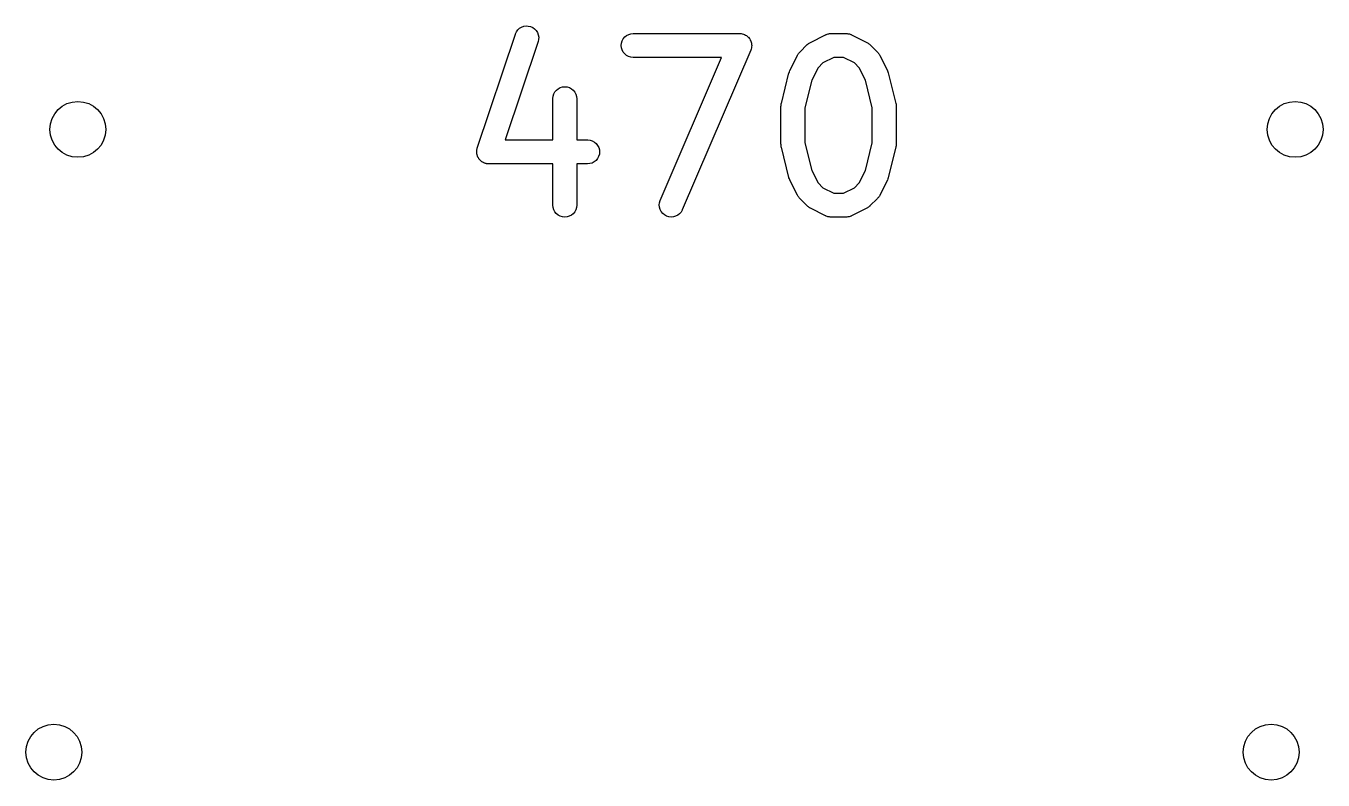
# Model space of a CAD drawing. Extents: x 2.7 to 6.64, y -5.71 to -1.95.
# Drawn here: x 4.7372 to 5.0569, y -3.0396 to -2.8536 of the extents above; entities that cross this region are included whole.
import ezdxf

# ---------------------------------------------------------------- set-up
doc = ezdxf.new("R2010")
doc.units = 0
doc.header["$MEASUREMENT"] = 0
doc.layers.add('BLACK', color=7, linetype='CONTINUOUS')

msp = doc.modelspace()

# ---------------------------------------------------------------- linework, layer by layer
at = {"layer": 'BLACK', "linetype": 'CONTINUOUS'}
for p, q in [((4.85808, -2.85507), (4.85842, -2.8546)), ((4.85842, -2.8546), (4.85885, -2.85421)), ((4.85885, -2.85421), (4.85934, -2.85391)), ((4.85934, -2.85391), (4.85988, -2.85371)), ((4.85988, -2.85371), (4.86045, -2.85362)), ((4.86045, -2.85362), (4.86102, -2.85364)), ((4.86102, -2.85364), (4.86158, -2.85377)), ((4.86158, -2.85377), (4.86211, -2.85401)), ((4.86211, -2.85401), (4.86258, -2.85434)), ((4.86258, -2.85434), (4.86297, -2.85477)), ((4.86297, -2.85477), (4.86328, -2.85525)), ((4.84845, -2.88375), (4.85783, -2.85563)), ((4.86343, -2.8575), (4.85535, -2.88173)), ((4.85783, -2.85563), (4.85784, -2.85559)), ((4.85784, -2.85559), (4.85808, -2.85507)), ((4.86328, -2.85525), (4.86348, -2.85579)), ((4.86356, -2.85694), (4.86343, -2.8575)), ((4.86348, -2.85579), (4.86358, -2.85636)), ((4.86358, -2.85636), (4.86356, -2.85694)), ((4.88392, -2.85842), (4.88398, -2.85785)), ((4.88398, -2.85785), (4.88415, -2.8573)), ((4.88415, -2.8573), (4.88443, -2.85679)), ((4.88443, -2.85679), (4.8848, -2.85634)), ((4.8848, -2.85634), (4.88524, -2.85598)), ((4.88524, -2.85598), (4.88575, -2.85571)), ((4.88575, -2.85571), (4.8863, -2.85554)), ((4.8863, -2.85554), (4.88688, -2.85549)), ((4.88688, -2.85549), (4.91312, -2.85549)), ((4.91312, -2.85549), (4.91316, -2.85549)), ((4.91316, -2.85549), (4.91317, -2.85549)), ((4.91317, -2.85549), (4.91319, -2.85549)), ((4.91319, -2.85549), (4.91346, -2.85552)), ((4.91346, -2.85552), (4.91374, -2.85555)), ((4.91374, -2.85555), (4.91375, -2.85555)), ((4.91375, -2.85555), (4.91376, -2.85556)), ((4.91376, -2.85556), (4.91403, -2.85564)), ((4.91403, -2.85564), (4.91429, -2.85573)), ((4.91429, -2.85573), (4.9143, -2.85573)), ((4.9143, -2.85573), (4.91431, -2.85573)), ((4.91431, -2.85573), (4.91455, -2.85587)), ((4.91455, -2.85587), (4.91479, -2.856)), ((4.91479, -2.856), (4.9148, -2.85601)), ((4.9148, -2.85601), (4.91481, -2.85602)), ((4.91481, -2.85602), (4.91502, -2.8562)), ((4.91502, -2.8562), (4.91523, -2.85637)), ((4.91523, -2.85637), (4.91524, -2.85638)), ((4.91524, -2.85638), (4.91525, -2.85639)), ((4.91525, -2.85639), (4.91542, -2.85661)), ((4.91542, -2.85661), (4.91559, -2.85682)), ((4.91559, -2.85682), (4.9156, -2.85683)), ((4.9156, -2.85683), (4.91561, -2.85684)), ((4.91561, -2.85684), (4.91573, -2.85709)), ((4.91573, -2.85709), (4.91586, -2.85733)), ((4.91586, -2.85733), (4.91586, -2.85734)), ((4.91586, -2.85734), (4.91587, -2.85735)), ((4.91587, -2.85735), (4.91595, -2.85762)), ((4.91595, -2.85762), (4.91602, -2.85789)), ((4.91602, -2.85789), (4.91602, -2.8579)), ((4.91602, -2.8579), (4.91603, -2.85791)), ((4.91603, -2.85791), (4.91605, -2.85818)), ((4.92994, -2.85809), (4.93006, -2.85798)), ((4.93006, -2.85798), (4.93017, -2.85792)), ((4.93017, -2.85792), (4.93026, -2.85784)), ((4.93026, -2.85784), (4.93041, -2.85776)), ((4.93041, -2.85776), (4.93055, -2.85767)), ((4.93055, -2.85767), (4.9343, -2.8558)), ((4.9343, -2.8558), (4.93434, -2.85578)), ((4.93434, -2.85578), (4.93442, -2.85575)), ((4.93442, -2.85575), (4.9345, -2.85571)), ((4.9345, -2.85571), (4.93469, -2.85565)), ((4.93469, -2.85565), (4.93488, -2.85558)), ((4.93488, -2.85558), (4.93496, -2.85557)), ((4.93496, -2.85557), (4.93505, -2.85554)), ((4.93505, -2.85554), (4.93525, -2.85552)), ((4.93525, -2.85552), (4.93545, -2.85549)), ((4.93545, -2.85549), (4.93553, -2.8555)), ((4.93553, -2.8555), (4.93562, -2.85549)), ((4.93562, -2.85549), (4.93937, -2.85549)), ((4.93937, -2.85549), (4.93941, -2.85549)), ((4.93941, -2.85549), (4.9395, -2.8555)), ((4.9395, -2.8555), (4.93958, -2.8555)), ((4.93958, -2.8555), (4.93978, -2.85553)), ((4.93978, -2.85553), (4.93998, -2.85555)), ((4.93998, -2.85555), (4.94007, -2.85558)), ((4.94007, -2.85558), (4.94015, -2.85559)), ((4.94015, -2.85559), (4.94034, -2.85567)), ((4.94034, -2.85567), (4.94053, -2.85573)), ((4.94053, -2.85573), (4.94061, -2.85577)), ((4.94061, -2.85577), (4.94069, -2.8558)), ((4.94069, -2.8558), (4.94444, -2.85767)), ((4.94444, -2.85767), (4.94448, -2.85769)), ((4.94448, -2.85769), (4.94462, -2.85778)), ((4.94462, -2.85778), (4.94476, -2.85786)), ((4.94476, -2.85786), (4.94486, -2.85794)), ((4.94486, -2.85794), (4.94496, -2.85801)), ((4.94496, -2.85801), (4.94508, -2.85812)), ((4.88398, -2.85899), (4.88392, -2.85842)), ((4.88414, -2.85955), (4.88398, -2.85899)), ((4.88441, -2.86006), (4.88414, -2.85955)), ((4.88477, -2.86051), (4.88441, -2.86006)), ((4.88521, -2.86088), (4.88477, -2.86051)), ((4.88571, -2.86115), (4.88521, -2.86088)), ((4.88626, -2.86133), (4.88571, -2.86115)), ((4.91584, -2.8596), (4.89896, -2.89897)), ((4.91585, -2.85958), (4.91584, -2.85959)), ((4.91584, -2.85959), (4.91584, -2.8596)), ((4.91593, -2.85932), (4.91585, -2.85958)), ((4.91601, -2.85905), (4.91593, -2.85932)), ((4.91602, -2.85903), (4.91601, -2.85904)), ((4.91601, -2.85904), (4.91601, -2.85905)), ((4.91604, -2.85876), (4.91602, -2.85903)), ((4.91608, -2.85848), (4.91604, -2.85876)), ((4.91605, -2.85818), (4.91608, -2.85846)), ((4.91608, -2.85846), (4.91607, -2.85847)), ((4.91607, -2.85847), (4.91608, -2.85848)), ((4.92548, -2.86462), (4.92736, -2.86087)), ((4.92736, -2.86087), (4.92737, -2.86083)), ((4.92737, -2.86083), (4.92746, -2.86069)), ((4.92746, -2.86069), (4.92754, -2.86055)), ((4.92754, -2.86055), (4.92762, -2.86045)), ((4.92762, -2.86045), (4.92769, -2.86035)), ((4.92769, -2.86035), (4.9278, -2.86023)), ((4.9278, -2.86023), (4.92791, -2.8601)), ((4.92791, -2.8601), (4.92978, -2.85823)), ((4.92978, -2.85823), (4.92981, -2.8582)), ((4.92981, -2.8582), (4.92994, -2.85809)), ((4.94508, -2.85812), (4.94521, -2.85823)), ((4.94521, -2.85823), (4.94708, -2.8601)), ((4.94708, -2.8601), (4.94711, -2.86013)), ((4.94711, -2.86013), (4.94721, -2.86026)), ((4.94721, -2.86026), (4.94733, -2.86038)), ((4.94733, -2.86038), (4.94739, -2.86049)), ((4.94739, -2.86049), (4.94747, -2.86058)), ((4.94747, -2.86058), (4.94755, -2.86073)), ((4.94755, -2.86073), (4.94764, -2.86087)), ((4.94764, -2.86087), (4.94951, -2.86462)), ((4.88684, -2.86139), (4.88626, -2.86133)), ((4.88688, -2.86139), (4.88684, -2.86139)), ((4.90865, -2.86139), (4.88688, -2.86139)), ((4.89354, -2.89665), (4.90865, -2.86139)), ((4.93242, -2.86394), (4.93091, -2.86697)), ((4.93362, -2.86274), (4.93242, -2.86394)), ((4.93632, -2.86139), (4.93362, -2.86274)), ((4.93867, -2.86139), (4.93632, -2.86139)), ((4.94137, -2.86274), (4.93867, -2.86139)), ((4.94257, -2.86394), (4.94137, -2.86274)), ((4.94408, -2.86697), (4.94257, -2.86394)), ((4.92338, -2.87272), (4.92526, -2.86522)), ((4.92526, -2.86522), (4.92527, -2.86518)), ((4.92527, -2.86516), (4.92537, -2.8649)), ((4.92527, -2.86517), (4.92527, -2.86516)), ((4.92527, -2.86518), (4.92527, -2.86517)), ((4.92537, -2.8649), (4.92547, -2.86464)), ((4.92547, -2.86464), (4.92548, -2.86463)), ((4.92548, -2.86463), (4.92548, -2.86462)), ((4.93091, -2.86697), (4.9292, -2.8738)), ((4.94579, -2.8738), (4.94408, -2.86697)), ((4.94951, -2.86462), (4.94953, -2.86466)), ((4.94953, -2.86466), (4.94953, -2.86467)), ((4.94953, -2.86467), (4.94954, -2.86468)), ((4.94954, -2.86468), (4.94963, -2.86494)), ((4.94963, -2.86494), (4.94973, -2.8652)), ((4.94973, -2.8652), (4.94973, -2.86521)), ((4.94973, -2.86521), (4.94973, -2.86522)), ((4.94973, -2.86522), (4.95161, -2.87272)), ((4.86712, -2.87095), (4.86729, -2.8704)), ((4.86729, -2.8704), (4.86757, -2.8699)), ((4.86757, -2.8699), (4.86794, -2.86945)), ((4.86794, -2.86945), (4.86839, -2.86909)), ((4.86839, -2.86909), (4.8689, -2.86883)), ((4.8689, -2.86883), (4.86945, -2.86866)), ((4.86945, -2.86866), (4.87002, -2.86861)), ((4.87002, -2.86861), (4.8706, -2.86867)), ((4.8706, -2.86867), (4.87115, -2.86884)), ((4.87115, -2.86884), (4.87165, -2.86912)), ((4.87165, -2.86912), (4.8721, -2.86948)), ((4.8721, -2.86948), (4.87246, -2.86993)), ((4.87246, -2.86993), (4.87273, -2.87044)), ((4.87273, -2.87044), (4.8729, -2.87099)), ((4.86705, -2.87152), (4.86712, -2.87095)), ((4.86705, -2.87156), (4.86705, -2.87152)), ((4.86705, -2.88173), (4.86705, -2.87156)), ((4.8729, -2.87099), (4.87296, -2.87156)), ((4.87296, -2.87156), (4.87296, -2.88173)), ((4.92329, -2.8734), (4.9233, -2.87334)), ((4.92329, -2.87344), (4.92329, -2.8734)), ((4.92329, -2.88281), (4.92329, -2.87344)), ((4.9233, -2.87329), (4.92333, -2.87306)), ((4.9233, -2.87334), (4.9233, -2.87329)), ((4.92333, -2.87306), (4.92336, -2.87282)), ((4.92336, -2.87282), (4.92337, -2.87277)), ((4.92337, -2.87277), (4.92338, -2.87272)), ((4.9292, -2.8738), (4.9292, -2.88245)), ((4.94579, -2.88245), (4.94579, -2.8738)), ((4.95161, -2.87272), (4.95162, -2.87276)), ((4.95162, -2.87276), (4.95163, -2.87281)), ((4.95163, -2.87281), (4.95164, -2.87286)), ((4.95164, -2.87286), (4.95166, -2.8731)), ((4.95166, -2.8731), (4.95169, -2.87333)), ((4.95169, -2.87333), (4.95169, -2.87339)), ((4.95169, -2.87339), (4.9517, -2.87344)), ((4.9517, -2.87344), (4.9517, -2.88281)), ((4.85535, -2.88173), (4.86705, -2.88173)), ((4.87296, -2.88173), (4.87563, -2.88173)), ((4.87563, -2.88173), (4.87567, -2.88173)), ((4.87567, -2.88173), (4.87624, -2.8818)), ((4.87624, -2.8818), (4.87679, -2.88197)), ((4.87679, -2.88197), (4.8773, -2.88225)), ((4.8773, -2.88225), (4.87774, -2.88262)), ((4.87774, -2.88262), (4.8781, -2.88307)), ((4.8781, -2.88307), (4.87837, -2.88358)), ((4.87837, -2.88358), (4.87853, -2.88413)), ((4.9233, -2.88286), (4.92329, -2.88281)), ((4.9233, -2.88292), (4.9233, -2.88286)), ((4.92333, -2.88315), (4.9233, -2.88292)), ((4.92335, -2.88339), (4.92333, -2.88315)), ((4.92337, -2.88344), (4.92335, -2.88339)), ((4.92337, -2.88349), (4.92337, -2.88344)), ((4.92338, -2.88353), (4.92337, -2.88349)), ((4.92526, -2.89103), (4.92338, -2.88353)), ((4.9292, -2.88245), (4.93091, -2.88928)), ((4.94408, -2.88928), (4.94579, -2.88245)), ((4.95161, -2.88353), (4.94973, -2.89103)), ((4.95162, -2.88348), (4.95161, -2.88353)), ((4.95163, -2.88343), (4.95162, -2.88348)), ((4.95166, -2.88319), (4.95163, -2.88343)), ((4.95169, -2.88296), (4.95166, -2.88319)), ((4.9517, -2.88285), (4.95169, -2.88291)), ((4.95169, -2.88291), (4.95169, -2.88296)), ((4.9517, -2.88281), (4.9517, -2.88285)), ((4.8483, -2.88467), (4.84832, -2.88449)), ((4.84831, -2.88478), (4.8483, -2.88467)), ((4.84831, -2.88489), (4.84831, -2.88478)), ((4.84834, -2.88506), (4.84831, -2.88489)), ((4.84832, -2.88449), (4.84833, -2.88432)), ((4.84833, -2.88432), (4.84835, -2.88421)), ((4.84836, -2.88524), (4.84834, -2.88506)), ((4.84835, -2.88421), (4.84836, -2.88409)), ((4.84836, -2.88409), (4.84842, -2.88392)), ((4.84839, -2.88535), (4.84836, -2.88524)), ((4.84841, -2.88546), (4.84839, -2.88535)), ((4.84847, -2.88562), (4.84841, -2.88546)), ((4.84842, -2.88392), (4.84845, -2.88375)), ((4.84852, -2.88579), (4.84847, -2.88562)), ((4.84857, -2.88589), (4.84852, -2.88579)), ((4.84861, -2.886), (4.84857, -2.88589)), ((4.8487, -2.88615), (4.84861, -2.886)), ((4.84879, -2.8863), (4.8487, -2.88615)), ((4.84886, -2.88639), (4.84879, -2.8863)), ((4.84892, -2.88649), (4.84886, -2.88639)), ((4.84904, -2.88662), (4.84892, -2.88649)), ((4.84915, -2.88675), (4.84904, -2.88662)), ((4.84923, -2.88683), (4.84915, -2.88675)), ((4.87771, -2.88678), (4.87726, -2.88715)), ((4.87808, -2.88634), (4.87771, -2.88678)), ((4.87835, -2.88583), (4.87808, -2.88634)), ((4.87852, -2.88528), (4.87835, -2.88583)), ((4.87858, -2.88471), (4.87852, -2.88528)), ((4.87853, -2.88413), (4.87858, -2.88471)), ((4.84931, -2.88691), (4.84923, -2.88683)), ((4.84945, -2.88701), (4.84931, -2.88691)), ((4.84959, -2.88712), (4.84945, -2.88701)), ((4.84969, -2.88718), (4.84959, -2.88712)), ((4.84978, -2.88724), (4.84969, -2.88718)), ((4.84994, -2.88732), (4.84978, -2.88724)), ((4.85009, -2.8874), (4.84994, -2.88732)), ((4.8502, -2.88743), (4.85009, -2.8874)), ((4.8503, -2.88748), (4.8502, -2.88743)), ((4.85047, -2.88752), (4.8503, -2.88748)), ((4.85064, -2.88758), (4.85047, -2.88752)), ((4.85075, -2.88759), (4.85064, -2.88758)), ((4.85086, -2.88761), (4.85075, -2.88759)), ((4.85104, -2.88762), (4.85086, -2.88761)), ((4.85121, -2.88764), (4.85104, -2.88762)), ((4.85126, -2.88764), (4.85121, -2.88764)), ((4.86705, -2.88764), (4.85126, -2.88764)), ((4.86705, -2.89781), (4.86705, -2.88764)), ((4.87563, -2.88764), (4.87296, -2.88764)), ((4.87296, -2.88764), (4.87296, -2.89781)), ((4.8762, -2.88758), (4.87563, -2.88764)), ((4.87675, -2.88742), (4.8762, -2.88758)), ((4.87726, -2.88715), (4.87675, -2.88742)), ((4.93091, -2.88928), (4.93242, -2.89231)), ((4.94257, -2.89231), (4.94408, -2.88928)), ((4.92526, -2.89104), (4.92526, -2.89103)), ((4.92526, -2.89105), (4.92526, -2.89104)), ((4.92536, -2.89131), (4.92526, -2.89105)), ((4.92545, -2.89157), (4.92536, -2.89131)), ((4.92546, -2.89158), (4.92545, -2.89157)), ((4.92546, -2.89159), (4.92546, -2.89158)), ((4.92548, -2.89163), (4.92546, -2.89159)), ((4.92736, -2.89538), (4.92548, -2.89163)), ((4.93242, -2.89231), (4.93362, -2.89351)), ((4.94137, -2.89351), (4.94257, -2.89231)), ((4.94951, -2.89163), (4.94764, -2.89538)), ((4.94952, -2.89162), (4.94951, -2.89163)), ((4.94962, -2.89135), (4.94952, -2.89161)), ((4.94952, -2.89161), (4.94952, -2.89162)), ((4.94972, -2.89109), (4.94962, -2.89135)), ((4.94973, -2.89103), (4.94972, -2.89107)), ((4.94972, -2.89107), (4.94972, -2.89108)), ((4.94972, -2.89108), (4.94972, -2.89109)), ((4.92744, -2.89552), (4.92736, -2.89538)), ((4.92752, -2.89567), (4.92744, -2.89552)), ((4.9276, -2.89576), (4.92752, -2.89567)), ((4.92766, -2.89587), (4.9276, -2.89576)), ((4.92778, -2.89599), (4.92766, -2.89587)), ((4.92788, -2.89612), (4.92778, -2.89599)), ((4.92791, -2.89615), (4.92788, -2.89612)), ((4.92978, -2.89802), (4.92791, -2.89615)), ((4.93362, -2.89351), (4.93632, -2.89486)), ((4.93632, -2.89486), (4.93867, -2.89486)), ((4.93867, -2.89486), (4.94137, -2.89351)), ((4.94708, -2.89615), (4.94521, -2.89802)), ((4.94719, -2.89602), (4.94708, -2.89615)), ((4.9473, -2.8959), (4.94719, -2.89602)), ((4.94737, -2.8958), (4.9473, -2.8959)), ((4.94745, -2.8957), (4.94737, -2.8958)), ((4.94753, -2.89556), (4.94745, -2.8957)), ((4.94762, -2.89542), (4.94753, -2.89556)), ((4.94764, -2.89538), (4.94762, -2.89542)), ((4.86711, -2.89838), (4.86705, -2.89781)), ((4.86727, -2.89894), (4.86711, -2.89838)), ((4.86754, -2.89944), (4.86727, -2.89894)), ((4.86791, -2.89989), (4.86754, -2.89944)), ((4.87244, -2.89948), (4.87207, -2.89992)), ((4.87272, -2.89897), (4.87244, -2.89948)), ((4.87289, -2.89842), (4.87272, -2.89897)), ((4.87296, -2.89785), (4.87289, -2.89842)), ((4.87296, -2.89781), (4.87296, -2.89785)), ((4.8933, -2.89777), (4.89336, -2.8972)), ((4.89335, -2.89834), (4.8933, -2.89777)), ((4.89351, -2.8989), (4.89335, -2.89834)), ((4.89336, -2.8972), (4.89354, -2.89665)), ((4.89377, -2.89941), (4.89351, -2.8989)), ((4.89413, -2.89986), (4.89377, -2.89941)), ((4.89866, -2.89951), (4.89829, -2.89995)), ((4.89895, -2.89901), (4.89866, -2.89951)), ((4.89896, -2.89897), (4.89895, -2.89901)), ((4.92991, -2.89813), (4.92978, -2.89802)), ((4.93003, -2.89824), (4.92991, -2.89813)), ((4.93013, -2.89831), (4.93003, -2.89824)), ((4.93023, -2.89839), (4.93013, -2.89831)), ((4.93037, -2.89847), (4.93023, -2.89839)), ((4.93051, -2.89856), (4.93037, -2.89847)), ((4.93055, -2.89858), (4.93051, -2.89856)), ((4.9343, -2.90045), (4.93055, -2.89858)), ((4.94444, -2.89858), (4.94069, -2.90045)), ((4.94458, -2.89849), (4.94444, -2.89858)), ((4.94473, -2.89841), (4.94458, -2.89849)), ((4.94482, -2.89834), (4.94473, -2.89841)), ((4.94493, -2.89827), (4.94482, -2.89834)), ((4.94505, -2.89816), (4.94493, -2.89827)), ((4.94518, -2.89805), (4.94505, -2.89816)), ((4.94521, -2.89802), (4.94518, -2.89805)), ((4.86835, -2.90026), (4.86791, -2.89989)), ((4.86886, -2.90053), (4.86835, -2.90026)), ((4.86941, -2.9007), (4.86886, -2.90053)), ((4.86998, -2.90076), (4.86941, -2.9007)), ((4.87056, -2.90071), (4.86998, -2.90076)), ((4.87111, -2.90055), (4.87056, -2.90071)), ((4.87162, -2.90028), (4.87111, -2.90055)), ((4.87207, -2.89992), (4.87162, -2.90028)), ((4.89457, -2.90023), (4.89413, -2.89986)), ((4.89507, -2.90052), (4.89457, -2.90023)), ((4.89562, -2.90069), (4.89507, -2.90052)), ((4.89619, -2.90076), (4.89562, -2.90069)), ((4.89676, -2.90072), (4.89619, -2.90076)), ((4.89732, -2.90056), (4.89676, -2.90072)), ((4.89783, -2.9003), (4.89732, -2.90056)), ((4.89829, -2.89995), (4.89783, -2.9003)), ((4.93438, -2.90048), (4.9343, -2.90045)), ((4.93446, -2.90052), (4.93438, -2.90048)), ((4.93465, -2.90059), (4.93446, -2.90052)), ((4.93484, -2.90066), (4.93465, -2.90059)), ((4.93492, -2.90067), (4.93484, -2.90066)), ((4.93501, -2.9007), (4.93492, -2.90067)), ((4.93521, -2.90072), (4.93501, -2.9007)), ((4.93541, -2.90076), (4.93521, -2.90072)), ((4.93549, -2.90075), (4.93541, -2.90076)), ((4.93558, -2.90076), (4.93549, -2.90075)), ((4.93562, -2.90076), (4.93558, -2.90076)), ((4.93937, -2.90076), (4.93562, -2.90076)), ((4.93946, -2.90075), (4.93937, -2.90076)), ((4.93954, -2.90076), (4.93946, -2.90075)), ((4.93974, -2.90073), (4.93954, -2.90076)), ((4.93994, -2.90071), (4.93974, -2.90073)), ((4.94003, -2.90068), (4.93994, -2.90071)), ((4.94011, -2.90067), (4.94003, -2.90068)), ((4.9403, -2.9006), (4.94011, -2.90067)), ((4.9405, -2.90054), (4.9403, -2.9006)), ((4.94057, -2.9005), (4.9405, -2.90054)), ((4.94065, -2.90047), (4.94057, -2.9005)), ((4.94069, -2.90045), (4.94065, -2.90047))]:
    msp.add_line(p, q, dxfattribs=at)
at = {"layer": 'BLACK'}
for centre in [(4.75, -2.87913), (5.05, -2.87913), (4.74409, -3.03268), (5.04409, -3.03268)]:
    msp.add_circle(centre, 0.00689, dxfattribs=at)

doc.saveas('drawing.dxf')
